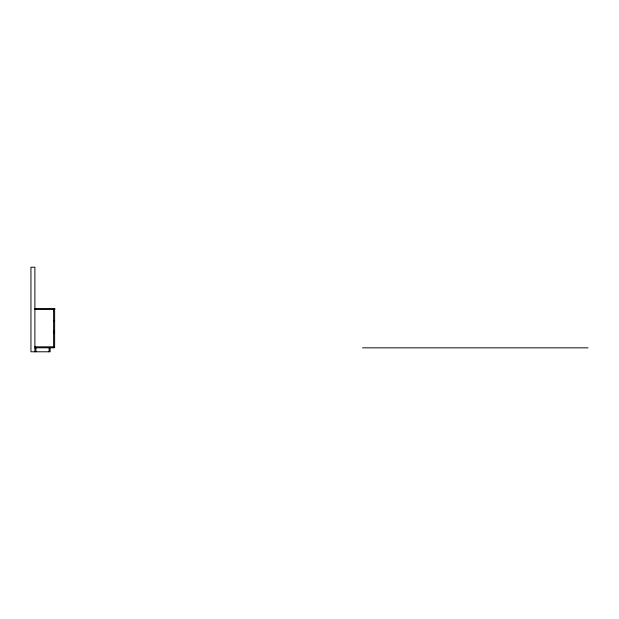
<?xml version="1.0" encoding="UTF-8"?>
<svg xmlns="http://www.w3.org/2000/svg" width="619" height="619" viewBox="0 0 619 619"><rect width="100%" height="100%" fill="white"/><g stroke="black" fill="none" stroke-linecap="round" stroke-linejoin="round"><path stroke-width="0.93" d="M34.896 308.486L54.859 308.486L54.859 309.5L34.896 309.5M53.613 310.63L54.627 310.63L54.627 347.723L34.896 347.839M53.613 320.774L54.627 320.774M53.613 320.998L54.627 320.998M53.613 331.15L54.627 331.15M53.613 332.883L54.627 332.883M34.896 346.826L53.613 346.826M362.525 347.839L588.05 347.839M53.613 309.5L53.613 347.839M50.116 347.839L50.116 351.785L30.95 351.785L30.95 267.215L34.896 267.215L34.896 351.785M49.102 347.839L49.102 351.785M35.91 347.839L35.91 351.785"/></g></svg>
